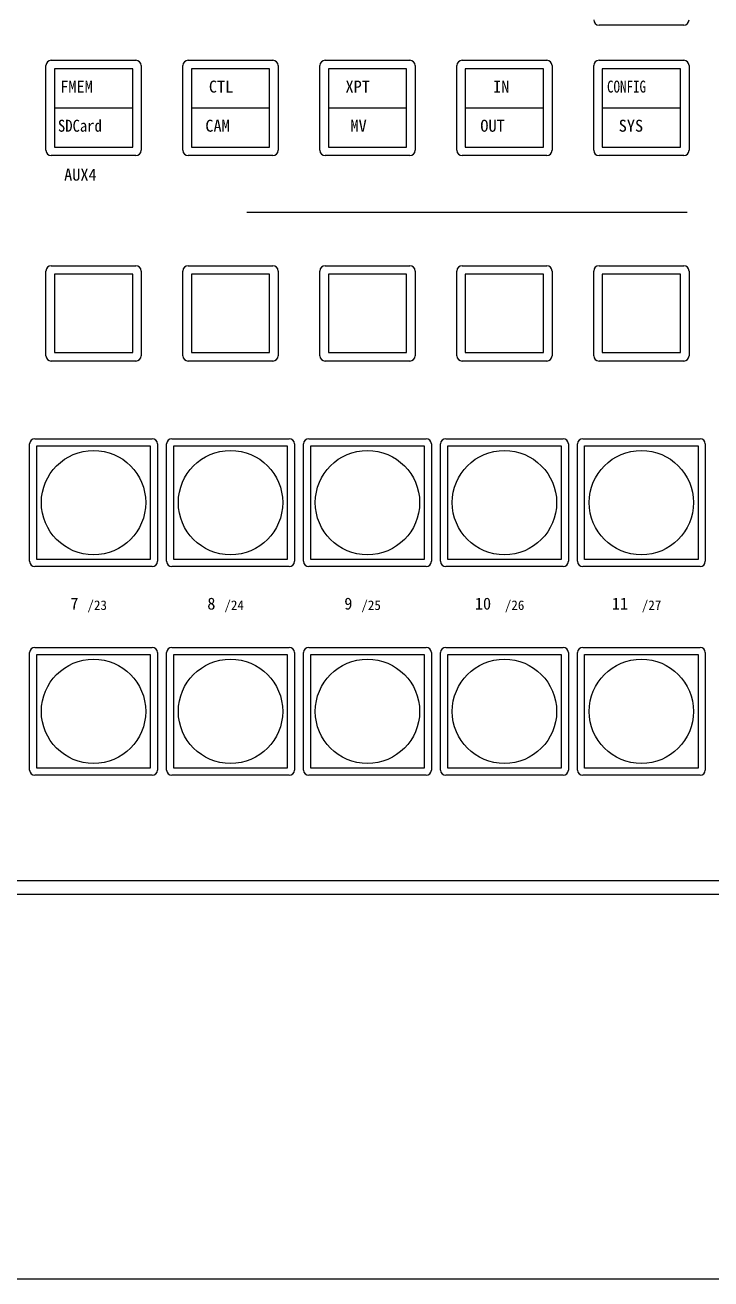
# Model space of a CAD drawing. Units: millimetres, scale not verified. Extents: x -62 to 63, y -117 to 117.
# Drawn here: x -36.5 to -25.99, y -1.03 to 18.19 of the extents above; entities that cross this region are included whole.
import ezdxf
from ezdxf.enums import TextEntityAlignment as Align

# ---------------------------------------------------------------- set-up
doc = ezdxf.new("R2010")
doc.units = ezdxf.units.MM
doc.header["$LTSCALE"] = 0.125
doc.layers.add('0-4_GAIKEI', color=1, linetype='Continuous', lineweight=18)
doc.styles.add('ＭＳ ゴシック', font='')
doc.styles.get('ＭＳ ゴシック').set_extended_font_data('MS Gothic')

msp = doc.modelspace()

# ---------------------------------------------------------------- linework, layer by layer
at = {"layer": '0-4_GAIKEI'}
for p, q in [((-26.4032, 18.1867), (-27.7032, 18.1867)), ((-36.1832, 16.2667), (-36.1832, 17.5667)), ((-36.1032, 17.6467), (-34.8032, 17.6467)), ((-34.8532, 17.5167), (-36.0532, 17.5167)), ((-34.8532, 16.3167), (-34.8532, 17.5167)), ((-34.7232, 17.5667), (-34.7232, 16.2667)), ((-34.0832, 16.2667), (-34.0832, 17.5667)), ((-34.0032, 17.6467), (-32.7032, 17.6467)), ((-32.6232, 17.5667), (-32.6232, 16.2667)), ((-31.9832, 16.2667), (-31.9832, 17.5667)), ((-31.9032, 17.6467), (-30.6032, 17.6467)), ((-30.6532, 17.5167), (-31.8532, 17.5167)), ((-30.6532, 16.3167), (-30.6532, 17.5167)), ((-30.5232, 17.5667), (-30.5232, 16.2667)), ((-29.8832, 16.2667), (-29.8832, 17.5667)), ((-29.8032, 17.6467), (-28.5032, 17.6467)), ((-29.7532, 17.5167), (-29.7532, 16.3167)), ((-28.4232, 17.5667), (-28.4232, 16.2667)), ((-27.7832, 16.2667), (-27.7832, 17.5667)), ((-27.7032, 17.6467), (-26.4032, 17.6467)), ((-26.4532, 17.5167), (-27.6532, 17.5167)), ((-27.6532, 17.5167), (-27.6532, 16.3167)), ((-26.4532, 16.3167), (-26.4532, 17.5167)), ((-26.3232, 17.5667), (-26.3232, 16.2667)), ((-34.8032, 16.1867), (-36.1032, 16.1867)), ((-32.7032, 16.1867), (-34.0032, 16.1867)), ((-30.6032, 16.1867), (-31.9032, 16.1867)), ((-28.5032, 16.1867), (-29.8032, 16.1867)), ((-29.7532, 16.3167), (-28.5532, 16.3167)), ((-26.4032, 16.1867), (-27.7032, 16.1867)), ((-27.6532, 16.3167), (-26.4532, 16.3167)), ((-36.1832, 13.1167), (-36.1832, 14.4167)), ((-36.1032, 14.4967), (-34.8032, 14.4967)), ((-34.7232, 14.4167), (-34.7232, 13.1167)), ((-34.0832, 13.1167), (-34.0832, 14.4167)), ((-34.0032, 14.4967), (-32.7032, 14.4967)), ((-32.6232, 14.4167), (-32.6232, 13.1167)), ((-31.9832, 13.1167), (-31.9832, 14.4167)), ((-31.9032, 14.4967), (-30.6032, 14.4967)), ((-30.5232, 14.4167), (-30.5232, 13.1167)), ((-29.8832, 13.1167), (-29.8832, 14.4167)), ((-29.8032, 14.4967), (-28.5032, 14.4967)), ((-28.4232, 14.4167), (-28.4232, 13.1167)), ((-27.7832, 13.1167), (-27.7832, 14.4167)), ((-27.7032, 14.4967), (-26.4032, 14.4967)), ((-26.3232, 14.4167), (-26.3232, 13.1167)), ((-36.0532, 14.3667), (-36.0532, 13.1667)), ((-32.7532, 14.3667), (-33.9532, 14.3667)), ((-33.9532, 14.3667), (-33.9532, 13.1667)), ((-32.7532, 13.1667), (-32.7532, 14.3667)), ((-31.8532, 14.3667), (-31.8532, 13.1667)), ((-28.5532, 14.3667), (-29.7532, 14.3667)), ((-28.5532, 13.1667), (-28.5532, 14.3667)), ((-36.0532, 13.1667), (-34.8532, 13.1667)), ((-33.9532, 13.1667), (-32.7532, 13.1667)), ((-31.8532, 13.1667), (-30.6532, 13.1667)), ((-34.8032, 13.0367), (-36.1032, 13.0367)), ((-32.7032, 13.0367), (-34.0032, 13.0367)), ((-30.6032, 13.0367), (-31.9032, 13.0367)), ((-28.5032, 13.0367), (-29.8032, 13.0367)), ((-26.4032, 13.0367), (-27.7032, 13.0367)), ((-36.4332, 9.9667), (-36.4332, 11.7667)), ((-36.3532, 11.8467), (-34.5532, 11.8467)), ((-36.3232, 11.7367), (-34.5832, 11.7367)), ((-36.3232, 9.9967), (-36.3232, 11.7367)), ((-34.5832, 11.7367), (-34.5832, 9.9967)), ((-34.4732, 11.7667), (-34.4732, 9.9667)), ((-34.3332, 9.9667), (-34.3332, 11.7667)), ((-34.2532, 11.8467), (-32.4532, 11.8467)), ((-32.3732, 11.7667), (-32.3732, 9.9667)), ((-32.2332, 9.9667), (-32.2332, 11.7667)), ((-32.1532, 11.8467), (-30.3532, 11.8467)), ((-30.2732, 11.7667), (-30.2732, 9.9667)), ((-30.1332, 9.9667), (-30.1332, 11.7667)), ((-30.0532, 11.8467), (-28.2532, 11.8467)), ((-30.0232, 11.7367), (-28.2832, 11.7367)), ((-30.0232, 9.9967), (-30.0232, 11.7367)), ((-28.2832, 11.7367), (-28.2832, 9.9967)), ((-28.1732, 11.7667), (-28.1732, 9.9667)), ((-28.0332, 9.9667), (-28.0332, 11.7667)), ((-27.9532, 11.8467), (-26.1532, 11.8467)), ((-27.9232, 11.7367), (-26.1832, 11.7367)), ((-27.9232, 9.9967), (-27.9232, 11.7367)), ((-26.1832, 11.7367), (-26.1832, 9.9967)), ((-26.0732, 11.7667), (-26.0732, 9.9667)), ((-34.5832, 9.9967), (-36.3232, 9.9967)), ((-28.2832, 9.9967), (-30.0232, 9.9967)), ((-26.1832, 9.9967), (-27.9232, 9.9967)), ((-34.5532, 9.8867), (-36.3532, 9.8867)), ((-32.4532, 9.8867), (-34.2532, 9.8867)), ((-30.3532, 9.8867), (-32.1532, 9.8867)), ((-28.2532, 9.8867), (-30.0532, 9.8867)), ((-26.1532, 9.8867), (-27.9532, 9.8867)), ((-36.4332, 6.7667), (-36.4332, 8.5667)), ((-36.3532, 8.6467), (-34.5532, 8.6467)), ((-34.4732, 8.5667), (-34.4732, 6.7667)), ((-34.3332, 6.7667), (-34.3332, 8.5667)), ((-34.2532, 8.6467), (-32.4532, 8.6467)), ((-34.2232, 8.5367), (-32.4832, 8.5367)), ((-34.2232, 6.7967), (-34.2232, 8.5367)), ((-32.4832, 8.5367), (-32.4832, 6.7967)), ((-32.3732, 8.5667), (-32.3732, 6.7667)), ((-32.2332, 6.7667), (-32.2332, 8.5667)), ((-32.1532, 8.6467), (-30.3532, 8.6467)), ((-32.1232, 8.5367), (-30.3832, 8.5367)), ((-32.1232, 6.7967), (-32.1232, 8.5367)), ((-30.3832, 8.5367), (-30.3832, 6.7967)), ((-30.2732, 8.5667), (-30.2732, 6.7667)), ((-30.1332, 6.7667), (-30.1332, 8.5667)), ((-30.0532, 8.6467), (-28.2532, 8.6467)), ((-28.1732, 8.5667), (-28.1732, 6.7667)), ((-28.0332, 6.7667), (-28.0332, 8.5667)), ((-27.9532, 8.6467), (-26.1532, 8.6467)), ((-26.0732, 8.5667), (-26.0732, 6.7667)), ((-32.4832, 6.7967), (-34.2232, 6.7967)), ((-30.3832, 6.7967), (-32.1232, 6.7967)), ((-34.5532, 6.6867), (-36.3532, 6.6867)), ((-32.4532, 6.6867), (-34.2532, 6.6867)), ((-30.3532, 6.6867), (-32.1532, 6.6867)), ((-28.2532, 6.6867), (-30.0532, 6.6867)), ((-26.1532, 6.6867), (-27.9532, 6.6867)), ((3.3468, 5.0685), (-50.4532, 5.0685)), ((-50.4532, 4.865), (3.3468, 4.865))]:
    msp.add_line(p, q, dxfattribs=at)
at = {"layer": '0-4_GAIKEI', "color": 7}
for p, q in [((-36.0532, 16.9167), (-34.8532, 16.9167)), ((-33.9532, 16.9167), (-32.7532, 16.9167)), ((-31.8532, 16.9167), (-30.6532, 16.9167)), ((-29.7532, 16.9167), (-28.5532, 16.9167)), ((-27.6532, 16.9167), (-26.4532, 16.9167)), ((-33.101, 15.3166), (-26.3532, 15.3166)), ((-50.5538, -1.0333), (3.4474, -1.0333))]:
    msp.add_line(p, q, dxfattribs=at)
at = {"layer": '0-4_GAIKEI'}
for points in [[(-36.0532, 17.5167), (-36.0532, 16.3167), (-34.8532, 16.3167)], [(-31.8532, 17.5167), (-31.8532, 16.3167), (-30.6532, 16.3167)], [(-28.5532, 16.3167), (-28.5532, 17.5167), (-29.7532, 17.5167)], [(-34.8532, 13.1667), (-34.8532, 14.3667), (-36.0532, 14.3667)], [(-30.6532, 13.1667), (-30.6532, 14.3667), (-31.8532, 14.3667)], [(-29.7532, 14.3667), (-29.7532, 13.1667), (-28.5532, 13.1667)], [(-32.4832, 9.9967), (-34.2232, 9.9967), (-34.2232, 11.7367)], [(-34.2232, 11.7367), (-32.4832, 11.7367), (-32.4832, 9.9967)], [(-30.3832, 9.9967), (-32.1232, 9.9967), (-32.1232, 11.7367)], [(-32.1232, 11.7367), (-30.3832, 11.7367), (-30.3832, 9.9967)], [(-34.5832, 6.7967), (-36.3232, 6.7967), (-36.3232, 8.5367)], [(-36.3232, 8.5367), (-34.5832, 8.5367), (-34.5832, 6.7967)], [(-28.2832, 6.7967), (-30.0232, 6.7967), (-30.0232, 8.5367)], [(-30.0232, 8.5367), (-28.2832, 8.5367), (-28.2832, 6.7967)], [(-26.1832, 6.7967), (-27.9232, 6.7967), (-27.9232, 8.5367)], [(-27.9232, 8.5367), (-26.1832, 8.5367), (-26.1832, 6.7967)]]:
    msp.add_lwpolyline(points, dxfattribs=at)
for points in [[(-33.9532, 17.5167), (-33.9532, 16.3167), (-32.7532, 16.3167), (-32.7532, 17.5167)], [(-27.6532, 14.3667), (-27.6532, 13.1667), (-26.4532, 13.1667), (-26.4532, 14.3667)]]:
    msp.add_lwpolyline(points, close=True, dxfattribs=at)
for centre in [(-35.4532, 10.8667), (-33.3532, 10.8667), (-31.2532, 10.8667), (-29.1532, 10.8667), (-27.0532, 10.8667), (-35.4532, 7.6667), (-33.3532, 7.6667), (-31.2532, 7.6667), (-29.1532, 7.6667), (-27.0532, 7.6667)]:
    msp.add_circle(centre, 0.8, dxfattribs=at)
for centre, start, end in [((-27.7032, 18.2667), 180, 270), ((-26.4032, 18.2667), 270, 0), ((-36.1032, 17.5667), 90, 180), ((-34.8032, 17.5667), 0, 90), ((-34.0032, 17.5667), 90, 180), ((-32.7032, 17.5667), 0, 90), ((-31.9032, 17.5667), 90, 180), ((-30.6032, 17.5667), 0, 90), ((-29.8032, 17.5667), 90, 180), ((-28.5032, 17.5667), 0, 90), ((-27.7032, 17.5667), 90, 180), ((-26.4032, 17.5667), 0, 90), ((-36.1032, 16.2667), 180, 270), ((-34.8032, 16.2667), 270, 0), ((-34.0032, 16.2667), 180, 270), ((-32.7032, 16.2667), 270, 0), ((-31.9032, 16.2667), 180, 270), ((-30.6032, 16.2667), 270, 0), ((-29.8032, 16.2667), 180, 270), ((-28.5032, 16.2667), 270, 0), ((-27.7032, 16.2667), 180, 270), ((-26.4032, 16.2667), 270, 0), ((-36.1032, 14.4167), 90, 180), ((-34.8032, 14.4167), 0, 90), ((-34.0032, 14.4167), 90, 180), ((-32.7032, 14.4167), 0, 90), ((-31.9032, 14.4167), 90, 180), ((-30.6032, 14.4167), 0, 90), ((-29.8032, 14.4167), 90, 180), ((-28.5032, 14.4167), 0, 90), ((-27.7032, 14.4167), 90, 180), ((-26.4032, 14.4167), 0, 90), ((-36.1032, 13.1167), 180, 270), ((-34.8032, 13.1167), 270, 0), ((-34.0032, 13.1167), 180, 270), ((-32.7032, 13.1167), 270, 0), ((-31.9032, 13.1167), 180, 270), ((-30.6032, 13.1167), 270, 0), ((-29.8032, 13.1167), 180, 270), ((-28.5032, 13.1167), 270, 0), ((-27.7032, 13.1167), 180, 270), ((-26.4032, 13.1167), 270, 0), ((-36.3532, 11.7667), 90, 180), ((-34.5532, 11.7667), 0, 90), ((-34.2532, 11.7667), 90, 180), ((-32.4532, 11.7667), 0, 90), ((-32.1532, 11.7667), 90, 180), ((-30.3532, 11.7667), 0, 90), ((-30.0532, 11.7667), 90, 180), ((-28.2532, 11.7667), 0, 90), ((-27.9532, 11.7667), 90, 180), ((-26.1532, 11.7667), 0, 90), ((-36.3532, 9.9667), 180, 270), ((-34.5532, 9.9667), 270, 0), ((-34.2532, 9.9667), 180, 270), ((-32.4532, 9.9667), 270, 0), ((-32.1532, 9.9667), 180, 270), ((-30.3532, 9.9667), 270, 0), ((-30.0532, 9.9667), 180, 270), ((-28.2532, 9.9667), 270, 0), ((-27.9532, 9.9667), 180, 270), ((-26.1532, 9.9667), 270, 0), ((-36.3532, 8.5667), 90, 180), ((-34.5532, 8.5667), 0, 90), ((-34.2532, 8.5667), 90, 180), ((-32.4532, 8.5667), 0, 90), ((-32.1532, 8.5667), 90, 180), ((-30.3532, 8.5667), 0, 90), ((-30.0532, 8.5667), 90, 180), ((-28.2532, 8.5667), 0, 90), ((-27.9532, 8.5667), 90, 180), ((-26.1532, 8.5667), 0, 90), ((-36.3532, 6.7667), 180, 270), ((-34.5532, 6.7667), 270, 0), ((-34.2532, 6.7667), 180, 270), ((-32.4532, 6.7667), 270, 0), ((-32.1532, 6.7667), 180, 270), ((-30.3532, 6.7667), 270, 0), ((-30.0532, 6.7667), 180, 270), ((-28.2532, 6.7667), 270, 0), ((-27.9532, 6.7667), 180, 270), ((-26.1532, 6.7667), 270, 0)]:
    msp.add_arc(centre, 0.08, start, end, dxfattribs=at)

# ---------------------------------------------------------------- texts
at = {"layer": '0-4_GAIKEI', "color": 7, "style": 'ＭＳ ゴシック'}
for s, height, p in [('FMEM', 0.1833, (-35.9641, 17.0971)), ('CTL', 0.1833, (-33.6847, 17.0971)), ('XPT', 0.1833, (-31.5902, 17.0971)), ('IN', 0.1833, (-29.3271, 17.0971)), ('CAM', 0.1833, (-33.7391, 16.4971)), ('MV', 0.1833, (-31.5141, 16.4971)), ('OUT', 0.1833, (-29.5228, 16.4971)), ('SYS', 0.1833, (-27.401, 16.4971)), ('AUX4', 0.1833, (-35.9043, 15.7471)), ('7', 0.1833, (-35.8092, 9.1718)), ('/23', 0.1466, (-35.5469, 9.177)), ('8', 0.1833, (-33.7092, 9.1718)), ('/24', 0.1466, (-33.4469, 9.177)), ('9', 0.1833, (-31.6092, 9.1718)), ('/25', 0.1466, (-31.3469, 9.177)), ('10', 0.1833, (-29.607, 9.1718)), ('/26', 0.1466, (-29.1469, 9.177)), ('11', 0.1833, (-27.507, 9.1718)), ('/27', 0.1466, (-27.0469, 9.177))]:
    msp.add_text(s, height=height, dxfattribs=at).set_placement(p, align=Align.BOTTOM_LEFT)
for s, width, p in [('CONFIG', 0.8, (-27.5804, 17.0971)), ('SDCard', 0.9, (-35.9994, 16.4971))]:
    msp.add_text(s, height=0.1833, dxfattribs=dict(at, width=width)).set_placement(p, align=Align.BOTTOM_LEFT)

doc.saveas('drawing.dxf')
